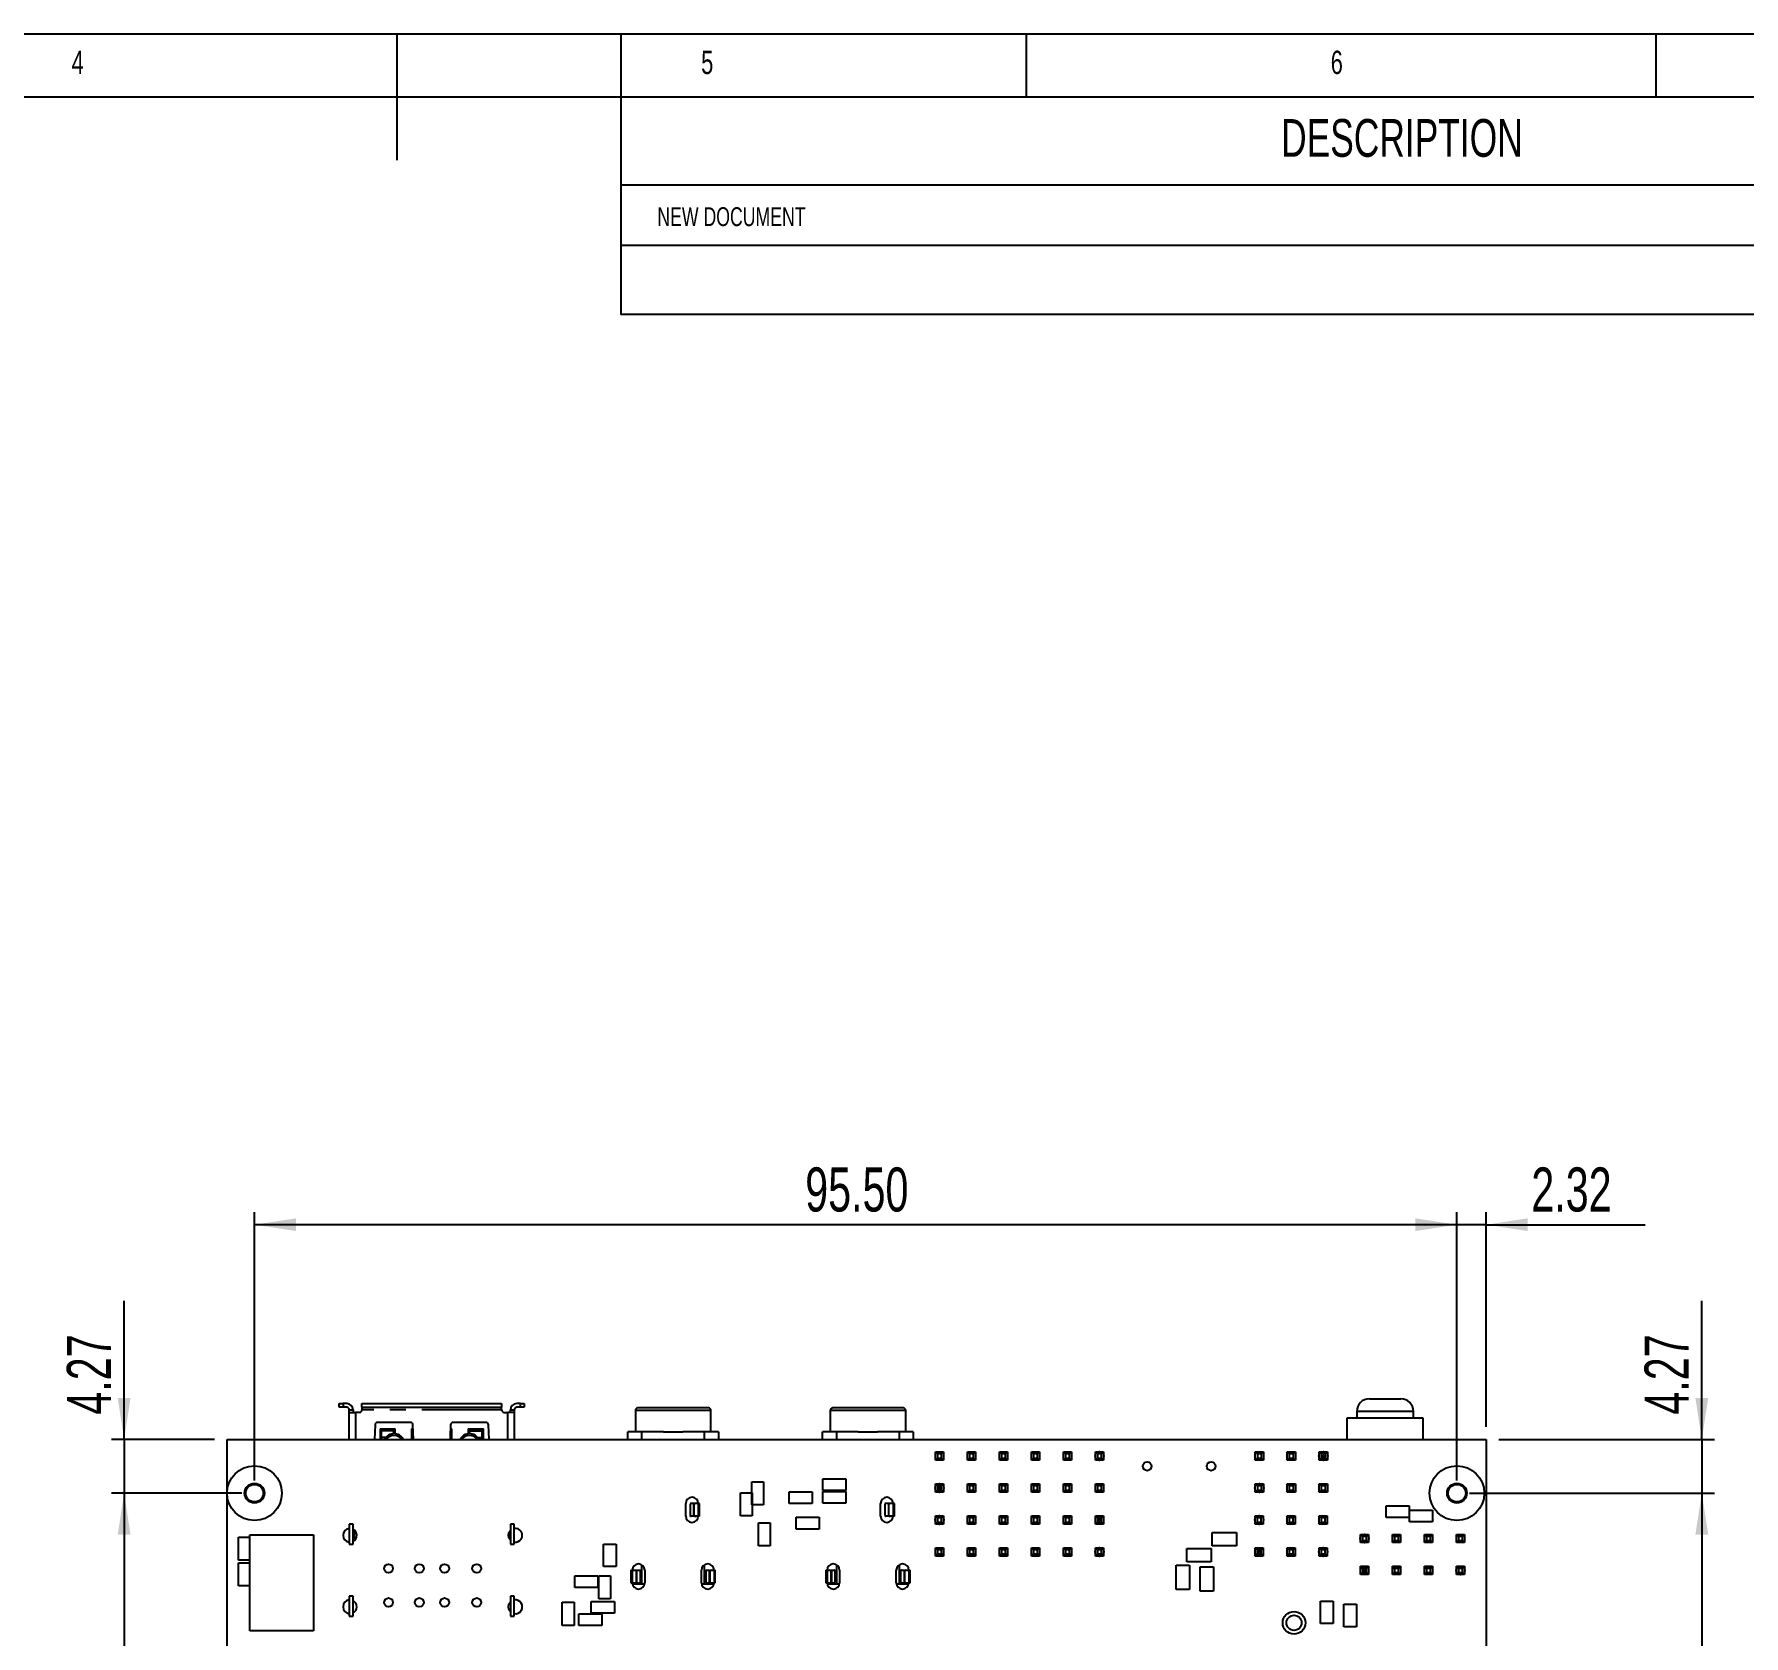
# Model space of a CAD drawing. Extents: x 5 to 415, y 3 to 292.
# Drawn here: x 181.2 to 317, y 164.7 to 292 of the extents above; entities that cross this region are included whole.
import ezdxf
from ezdxf.enums import TextEntityAlignment as Align

# ---------------------------------------------------------------- set-up
doc = ezdxf.new("R2010")
doc.units = 0
doc.linetypes.add('PHANTOM', pattern=[12.7, 6.35, -1.27, 1.27, -1.27, 1.27, -1.27])
doc.layers.get('0').update_dxf_attribs({"linetype": 'CONTINUOUS'})
doc.dimstyles.new('SLDDIMSTYLE0', dxfattribs={"dimtxt": 3.5, "dimasz": 3.302, "dimexe": 0, "dimexo": 0.0625, "dimgap": 0.875, "dimtad": 1, "dimrnd": 1e-09, "dimzin": 12, "dimsah": 1, "dimcen": 0.09, "dimazin": 3, "dimtfac": 1, "dimtmove": 0, "dimatfit": 3})
doc.dimstyles.new('SLDDIMSTYLE1', dxfattribs={"dimtxt": 3.5, "dimasz": 3.302, "dimexe": 0, "dimexo": 0.0625, "dimgap": 0.875, "dimtad": 1, "dimrnd": 1e-09, "dimzin": 12, "dimsah": 1, "dimcen": 0.09, "dimazin": 3, "dimtfac": 1, "dimtofl": 0, "dimtmove": 0, "dimatfit": 3})
doc.dimstyles.new('SLDDIMSTYLE2', dxfattribs={"dimtxt": 3.5, "dimasz": 3.302, "dimexe": 0, "dimexo": 0.0625, "dimgap": 0.875, "dimtad": 1, "dimrnd": 1e-09, "dimzin": 4, "dimsah": 1, "dimcen": 0.09, "dimazin": 3, "dimtfac": 1, "dimtofl": 0, "dimtmove": 0, "dimatfit": 3})

# ---------------------------------------------------------------- blocks, each defined once
blk = doc.blocks.new('_D_20')
at = {"color": 7, "linetype": 'CONTINUOUS'}
for p, q in [((294.19, 177.08), (294.19, 198.41)), ((296.51, 181.35), (296.51, 198.41)), ((294.19, 197.41), (287.84, 197.41)), ((296.51, 197.41), (294.19, 197.41)), ((296.51, 197.41), (309.15, 197.41))]:
    blk.add_line(p, q, dxfattribs=at)
for points in [[(294.19, 197.41), (290.89, 197.92), (290.89, 196.91)], [(296.51, 197.41), (299.81, 196.91), (299.81, 197.92)]]:
    blk.add_solid(points, dxfattribs=at)
at = {"color": 7, "linetype": 'CONTINUOUS', "width": 0.7}
blk.add_text('2.32', height=3.5, dxfattribs=at).set_placement((300.1, 197.41, 81.79), align=Align.BOTTOM_LEFT)
blk = doc.blocks.new('_D_21')
at = {"color": 7, "linetype": 'CONTINUOUS'}
for p, q in [((198.69, 177.08), (198.69, 198.41)), ((294.19, 177.08), (294.19, 198.41)), ((294.19, 197.41), (198.69, 197.41))]:
    blk.add_line(p, q, dxfattribs=at)
for points in [[(198.69, 197.41), (201.99, 196.91), (201.99, 197.92)], [(294.19, 197.41), (290.89, 197.92), (290.89, 196.91)]]:
    blk.add_solid(points, dxfattribs=at)
at = {"color": 7, "linetype": 'CONTINUOUS', "width": 0.7}
blk.add_text('95.50', height=3.5, dxfattribs=at).set_placement((242.43, 197.41, 81.79), align=Align.BOTTOM_LEFT)
blk = doc.blocks.new('_D_22')
at = {"color": 7, "linetype": 'CONTINUOUS'}
for p, q in [((313.64, 180.35), (313.64, 191.37)), ((297.51, 180.35), (314.64, 180.35)), ((313.64, 180.35), (313.64, 176.08)), ((295.19, 176.08), (314.64, 176.08)), ((313.64, 176.08), (313.64, 169.73))]:
    blk.add_line(p, q, dxfattribs=at)
for points in [[(313.64, 180.35), (314.15, 183.65), (313.13, 183.65)], [(313.64, 176.08), (313.13, 172.78), (314.15, 172.78)]]:
    blk.add_solid(points, dxfattribs=at)
at = {"color": 7, "linetype": 'CONTINUOUS', "width": 0.7}
blk.add_text('4.27', height=3.5, rotation=90, dxfattribs=at).set_placement((313.64, 182.32, 81.79), align=Align.BOTTOM_LEFT)
blk = doc.blocks.new('_D_23')
at = {"color": 7, "linetype": 'CONTINUOUS'}
for p, q in [((295.19, 176.08), (314.64, 176.08)), ((313.64, 176.08), (313.64, 110.19)), ((293.41, 110.19), (314.64, 110.19))]:
    blk.add_line(p, q, dxfattribs=at)
for points in [[(313.64, 176.08), (313.13, 172.78), (314.15, 172.78)], [(313.64, 110.19), (314.15, 113.49), (313.13, 113.49)]]:
    blk.add_solid(points, dxfattribs=at)
at = {"color": 7, "linetype": 'CONTINUOUS', "width": 0.7}
blk.add_text('65.89', height=3.5, rotation=90, dxfattribs=at).set_placement((313.64, 139.68, 81.79), align=Align.BOTTOM_LEFT)
blk = doc.blocks.new('_D_24')
at = {"color": 7, "linetype": 'CONTINUOUS'}
for p, q in [((188.34, 180.35), (188.34, 191.37)), ((195.51, 180.35), (187.34, 180.35)), ((188.34, 180.35), (188.34, 176.08)), ((197.69, 176.08), (187.34, 176.08)), ((188.34, 176.08), (188.34, 169.73))]:
    blk.add_line(p, q, dxfattribs=at)
for points in [[(188.34, 180.35), (188.85, 183.65), (187.83, 183.65)], [(188.34, 176.08), (187.83, 172.78), (188.85, 172.78)]]:
    blk.add_solid(points, dxfattribs=at)
at = {"color": 7, "linetype": 'CONTINUOUS', "width": 0.7}
blk.add_text('4.27', height=3.5, rotation=90, dxfattribs=at).set_placement((188.34, 182.32, 81.79), align=Align.BOTTOM_LEFT)
blk = doc.blocks.new('_D_25')
at = {"color": 7, "linetype": 'CONTINUOUS'}
for p, q in [((197.69, 176.08), (187.34, 176.08)), ((188.34, 176.08), (188.34, 111.68)), ((197.69, 111.68), (187.34, 111.68))]:
    blk.add_line(p, q, dxfattribs=at)
for points in [[(188.34, 176.08), (187.83, 172.78), (188.85, 172.78)], [(188.34, 111.68), (188.85, 114.98), (187.83, 114.98)]]:
    blk.add_solid(points, dxfattribs=at)
at = {"color": 7, "linetype": 'CONTINUOUS', "width": 0.7}
blk.add_text('64.40', height=3.5, rotation=90, dxfattribs=at).set_placement((188.34, 134.55, 81.79), align=Align.BOTTOM_LEFT)

msp = doc.modelspace()

# ---------------------------------------------------------------- linework, layer by layer
at = {"color": 7, "linetype": 'CONTINUOUS'}
for p, q in [((415, 292), (5, 292)), ((210, 292), (210, 282)), ((227.8, 292), (227.8, 269.72)), ((260, 287), (260, 292)), ((310, 292), (310, 287)), ((410, 287), (10, 287)), ((410, 287), (289.59, 287)), ((227.8, 280.03), (410, 280.03)), ((227.8, 275.235), (410, 275.235)), ((410, 269.72), (227.8, 269.72)), ((287.235, 183.575), (288.485, 183.575)), ((288.485, 183.575), (289.735, 183.575)), ((205.422, 182.902), (205.422, 183.202)), ((205.422, 183.202), (205.722, 183.202)), ((205.722, 182.902), (205.422, 182.902)), ((206.022, 183.202), (205.722, 183.202)), ((206.022, 182.902), (205.722, 182.902)), ((206.222, 182.502), (206.222, 182.702)), ((206.222, 182.502), (206.722, 182.502)), ((206.222, 180.352), (206.222, 182.502)), ((206.522, 182.702), (206.522, 182.502)), ((207.022, 182.502), (206.722, 182.502)), ((207.222, 182.902), (207.222, 183.202)), ((207.222, 183.202), (218.322, 183.202)), ((207.222, 182.902), (218.322, 182.902)), ((207.222, 182.902), (207.222, 182.702)), ((218.322, 183.202), (218.322, 182.902)), ((218.322, 182.702), (218.322, 182.902)), ((218.522, 182.502), (218.822, 182.502)), ((219.322, 182.502), (218.822, 182.502)), ((219.022, 182.502), (219.022, 182.702)), ((219.322, 182.702), (219.322, 182.502)), ((219.322, 182.502), (219.322, 180.352)), ((219.822, 183.202), (219.522, 183.202)), ((219.822, 182.902), (219.522, 182.902)), ((219.822, 183.202), (220.122, 183.202)), ((220.122, 182.902), (219.822, 182.902)), ((220.122, 183.202), (220.122, 182.902)), ((228.942, 182.652), (228.942, 180.952)), ((234.742, 182.852), (229.142, 182.852)), ((234.942, 180.952), (234.942, 182.652)), ((244.412, 182.652), (244.412, 180.952)), ((250.212, 182.852), (244.612, 182.852)), ((250.412, 180.952), (250.412, 182.652)), ((285.485, 180.352), (285.485, 182.075)), ((285.485, 182.075), (291.485, 182.075)), ((286.235, 182.575), (286.235, 182.075)), ((290.735, 182.075), (290.735, 182.575)), ((291.485, 182.075), (291.485, 180.352)), ((208.265, 181.509), (208.225, 180.352)), ((211.079, 181.702), (208.465, 181.702)), ((208.672, 181.202), (209.872, 181.202)), ((208.672, 181.202), (208.672, 180.352)), ((209.772, 181.022), (208.772, 181.022)), ((208.772, 180.515), (208.772, 181.022)), ((209.772, 180.809), (209.772, 181.022)), ((209.872, 180.803), (209.872, 181.202)), ((211.172, 181.202), (211.29, 181.202)), ((211.172, 181.202), (211.172, 180.352)), ((211.296, 181.022), (211.272, 181.022)), ((211.272, 180.515), (211.272, 181.022)), ((211.319, 180.352), (211.279, 181.509)), ((214.265, 181.509), (214.225, 180.352)), ((214.248, 181.022), (214.272, 181.022)), ((214.255, 181.202), (214.372, 181.202)), ((214.272, 180.515), (214.272, 181.022)), ((214.372, 180.352), (214.372, 181.202)), ((217.079, 181.702), (214.465, 181.702)), ((215.672, 181.202), (216.872, 181.202)), ((215.672, 181.202), (215.672, 180.803)), ((215.772, 181.022), (216.772, 181.022)), ((215.772, 180.809), (215.772, 181.022)), ((216.772, 180.515), (216.772, 181.022)), ((216.872, 180.352), (216.872, 181.202)), ((217.319, 180.352), (217.279, 181.509)), ((228.342, 180.352), (228.342, 180.952)), ((229.442, 180.952), (228.342, 180.952)), ((229.442, 180.952), (229.442, 180.352)), ((231.174, 180.952), (229.442, 180.952)), ((231.174, 180.952), (232.71, 180.952)), ((234.442, 180.952), (232.71, 180.952)), ((234.442, 180.352), (234.442, 180.952)), ((235.542, 180.952), (234.442, 180.952)), ((235.542, 180.952), (235.542, 180.352)), ((243.812, 180.352), (243.812, 180.952)), ((244.912, 180.952), (243.812, 180.952)), ((244.912, 180.952), (244.912, 180.352)), ((246.644, 180.952), (244.912, 180.952)), ((246.644, 180.952), (248.18, 180.952)), ((249.912, 180.952), (248.18, 180.952)), ((249.912, 180.352), (249.912, 180.952)), ((251.012, 180.952), (249.912, 180.952)), ((251.012, 180.952), (251.012, 180.352)), ((196.512, 107.352), (196.512, 180.352)), ((196.512, 180.352), (296.512, 180.352)), ((208.772, 180.352), (208.772, 180.515)), ((211.272, 180.352), (211.272, 180.515)), ((214.272, 180.352), (214.272, 180.515)), ((216.772, 180.352), (216.772, 180.515)), ((252.777, 179.357), (253.427, 179.357)), ((252.777, 179.357), (252.94, 179.194)), ((252.777, 178.707), (252.777, 179.357)), ((253.427, 179.357), (253.264, 179.194)), ((253.427, 179.357), (253.427, 178.707)), ((255.317, 179.357), (255.967, 179.357)), ((255.317, 179.357), (255.48, 179.194)), ((255.317, 178.707), (255.317, 179.357)), ((255.967, 179.357), (255.804, 179.194)), ((255.967, 179.357), (255.967, 178.707)), ((257.857, 179.357), (258.507, 179.357)), ((257.857, 179.357), (258.02, 179.194)), ((257.857, 178.707), (257.857, 179.357)), ((258.507, 179.357), (258.344, 179.194)), ((258.507, 179.357), (258.507, 178.707)), ((260.397, 179.357), (261.047, 179.357)), ((260.397, 179.357), (260.56, 179.194)), ((260.397, 178.707), (260.397, 179.357)), ((261.047, 179.357), (260.884, 179.194)), ((261.047, 179.357), (261.047, 178.707)), ((262.937, 178.707), (262.937, 179.357)), ((262.937, 179.357), (263.1, 179.194)), ((262.937, 179.357), (263.587, 179.357)), ((263.587, 179.357), (263.424, 179.194)), ((263.587, 179.357), (263.587, 178.707)), ((265.477, 178.707), (265.477, 179.357)), ((265.477, 179.357), (265.64, 179.194)), ((265.477, 179.357), (266.127, 179.357)), ((266.127, 179.357), (265.964, 179.194)), ((266.127, 179.357), (266.127, 178.707)), ((278.34, 179.194), (278.177, 179.357)), ((278.177, 179.357), (278.827, 179.357)), ((278.177, 178.707), (278.177, 179.357)), ((278.664, 179.194), (278.827, 179.357)), ((278.827, 179.357), (278.827, 178.707)), ((280.717, 178.707), (280.717, 179.357)), ((280.88, 179.194), (280.717, 179.357)), ((280.717, 179.357), (281.367, 179.357)), ((281.204, 179.194), (281.367, 179.357)), ((281.367, 179.357), (281.367, 178.707)), ((283.42, 179.194), (283.257, 179.357)), ((283.257, 179.357), (283.907, 179.357)), ((283.257, 178.707), (283.257, 179.357)), ((283.744, 179.194), (283.907, 179.357)), ((283.907, 179.357), (283.907, 178.707)), ((296.512, 180.352), (296.512, 107.352)), ((252.94, 178.87), (252.777, 178.707)), ((253.427, 178.707), (252.777, 178.707)), ((253.264, 179.194), (252.94, 179.194)), ((252.94, 179.194), (252.94, 178.87)), ((252.94, 178.87), (253.264, 178.87)), ((253.264, 178.87), (253.264, 179.194)), ((253.264, 178.87), (253.427, 178.707)), ((255.48, 178.87), (255.317, 178.707)), ((255.967, 178.707), (255.317, 178.707)), ((255.48, 179.194), (255.48, 178.87)), ((255.804, 179.194), (255.48, 179.194)), ((255.48, 178.87), (255.804, 178.87)), ((255.804, 178.87), (255.804, 179.194)), ((255.804, 178.87), (255.967, 178.707)), ((258.02, 178.87), (257.857, 178.707)), ((258.507, 178.707), (257.857, 178.707)), ((258.344, 179.194), (258.02, 179.194)), ((258.02, 179.194), (258.02, 178.87)), ((258.02, 178.87), (258.344, 178.87)), ((258.344, 178.87), (258.344, 179.194)), ((258.344, 178.87), (258.507, 178.707)), ((260.56, 178.87), (260.397, 178.707)), ((261.047, 178.707), (260.397, 178.707)), ((260.884, 179.194), (260.56, 179.194)), ((260.56, 179.194), (260.56, 178.87)), ((260.56, 178.87), (260.884, 178.87)), ((260.884, 178.87), (260.884, 179.194)), ((260.884, 178.87), (261.047, 178.707)), ((263.1, 178.87), (262.937, 178.707)), ((263.587, 178.707), (262.937, 178.707)), ((263.1, 179.194), (263.1, 178.87)), ((263.424, 179.194), (263.1, 179.194)), ((263.1, 178.87), (263.424, 178.87)), ((263.424, 178.87), (263.424, 179.194)), ((263.424, 178.87), (263.587, 178.707)), ((265.452, 179.032), (265.477, 179.162)), ((265.477, 178.902), (265.452, 179.032)), ((265.64, 178.87), (265.477, 178.707)), ((266.127, 178.707), (265.477, 178.707)), ((265.64, 179.194), (265.64, 178.87)), ((265.964, 179.194), (265.64, 179.194)), ((265.64, 178.87), (265.964, 178.87)), ((265.964, 178.87), (265.964, 179.194)), ((265.964, 178.87), (266.127, 178.707)), ((278.177, 178.707), (278.34, 178.87)), ((278.827, 178.707), (278.177, 178.707)), ((278.664, 179.194), (278.34, 179.194)), ((278.34, 179.194), (278.34, 178.87)), ((278.34, 178.87), (278.664, 178.87)), ((278.664, 178.87), (278.664, 179.194)), ((278.827, 178.707), (278.664, 178.87)), ((280.717, 178.707), (280.88, 178.87)), ((281.367, 178.707), (280.717, 178.707)), ((280.88, 179.194), (280.88, 178.87)), ((281.204, 179.194), (280.88, 179.194)), ((280.88, 178.87), (281.204, 178.87)), ((281.204, 178.87), (281.204, 179.194)), ((281.367, 178.707), (281.204, 178.87)), ((283.232, 179.032), (283.257, 179.162)), ((283.257, 178.902), (283.232, 179.032)), ((283.257, 178.707), (283.42, 178.87)), ((283.907, 178.707), (283.257, 178.707)), ((283.744, 179.194), (283.42, 179.194)), ((283.42, 179.194), (283.42, 178.87)), ((283.42, 178.87), (283.744, 178.87)), ((283.744, 178.87), (283.744, 179.194)), ((283.907, 178.707), (283.744, 178.87)), ((238.198, 175.149), (238.198, 176.979)), ((238.198, 176.979), (239.128, 176.979)), ((239.128, 176.979), (239.128, 175.149)), ((243.822, 177.211), (245.652, 177.211)), ((243.822, 176.281), (243.822, 177.211)), ((245.652, 177.211), (245.652, 176.281)), ((252.752, 176.492), (252.777, 176.622)), ((252.777, 176.817), (253.427, 176.817)), ((252.777, 176.817), (252.94, 176.654)), ((252.777, 176.167), (252.777, 176.817)), ((253.264, 176.654), (252.94, 176.654)), ((252.94, 176.654), (252.94, 176.33)), ((253.427, 176.817), (253.264, 176.654)), ((253.264, 176.33), (253.264, 176.654)), ((253.427, 176.817), (253.427, 176.167)), ((255.317, 176.167), (255.317, 176.817)), ((255.317, 176.817), (255.48, 176.654)), ((255.317, 176.817), (255.967, 176.817)), ((255.48, 176.654), (255.48, 176.33)), ((255.804, 176.654), (255.48, 176.654)), ((255.967, 176.817), (255.804, 176.654)), ((255.804, 176.33), (255.804, 176.654)), ((255.967, 176.817), (255.967, 176.167)), ((257.857, 176.167), (257.857, 176.817)), ((257.857, 176.817), (258.02, 176.654)), ((257.857, 176.817), (258.507, 176.817)), ((258.02, 176.654), (258.02, 176.33)), ((258.344, 176.654), (258.02, 176.654)), ((258.507, 176.817), (258.344, 176.654)), ((258.344, 176.33), (258.344, 176.654)), ((258.507, 176.817), (258.507, 176.167)), ((260.397, 176.167), (260.397, 176.817)), ((260.397, 176.817), (260.56, 176.654)), ((260.397, 176.817), (261.047, 176.817)), ((260.56, 176.654), (260.56, 176.33)), ((260.884, 176.654), (260.56, 176.654)), ((261.047, 176.817), (260.884, 176.654)), ((260.884, 176.33), (260.884, 176.654)), ((261.047, 176.817), (261.047, 176.167)), ((262.937, 176.167), (262.937, 176.817)), ((262.937, 176.817), (263.1, 176.654)), ((262.937, 176.817), (263.587, 176.817)), ((263.1, 176.654), (263.1, 176.33)), ((263.424, 176.654), (263.1, 176.654)), ((263.587, 176.817), (263.424, 176.654)), ((263.424, 176.33), (263.424, 176.654)), ((263.587, 176.817), (263.587, 176.167)), ((265.477, 176.817), (266.127, 176.817)), ((265.477, 176.817), (265.64, 176.654)), ((265.477, 176.167), (265.477, 176.817)), ((265.64, 176.654), (265.64, 176.33)), ((265.964, 176.654), (265.64, 176.654)), ((266.127, 176.817), (265.964, 176.654)), ((265.964, 176.33), (265.964, 176.654)), ((266.127, 176.817), (266.127, 176.167)), ((278.152, 176.492), (278.177, 176.622)), ((278.34, 176.654), (278.177, 176.817)), ((278.177, 176.817), (278.827, 176.817)), ((278.177, 176.167), (278.177, 176.817)), ((278.664, 176.654), (278.34, 176.654)), ((278.34, 176.654), (278.34, 176.33)), ((278.664, 176.654), (278.827, 176.817)), ((278.664, 176.33), (278.664, 176.654)), ((278.827, 176.817), (278.827, 176.167)), ((280.88, 176.654), (280.717, 176.817)), ((280.717, 176.817), (281.367, 176.817)), ((280.717, 176.167), (280.717, 176.817)), ((281.204, 176.654), (280.88, 176.654)), ((280.88, 176.654), (280.88, 176.33)), ((281.204, 176.654), (281.367, 176.817)), ((281.204, 176.33), (281.204, 176.654)), ((281.367, 176.817), (281.367, 176.167)), ((283.257, 176.167), (283.257, 176.817)), ((283.42, 176.654), (283.257, 176.817)), ((283.257, 176.817), (283.907, 176.817)), ((283.42, 176.654), (283.42, 176.33)), ((283.744, 176.654), (283.42, 176.654)), ((283.744, 176.654), (283.907, 176.817)), ((283.744, 176.33), (283.744, 176.654)), ((283.907, 176.817), (283.907, 176.167)), ((232.942, 174.262), (232.942, 175.262)), ((233.378, 175.252), (233.292, 175.252)), ((233.292, 175.185), (233.292, 174.319)), ((233.734, 175.252), (233.377, 175.252)), ((233.592, 174.319), (233.592, 175.185)), ((233.939, 175.252), (233.734, 175.252)), ((234.042, 175.252), (233.939, 175.252)), ((233.942, 175.262), (233.942, 175.252)), ((234.042, 174.252), (234.042, 175.252)), ((237.296, 174.271), (237.296, 176.101)), ((237.296, 176.101), (238.226, 176.101)), ((238.226, 176.101), (238.226, 174.271)), ((241.155, 176.195), (242.985, 176.195)), ((241.155, 175.265), (241.155, 176.195)), ((242.985, 175.265), (241.155, 175.265)), ((242.985, 176.195), (242.985, 175.265)), ((245.652, 176.281), (243.822, 176.281)), ((243.832, 175.275), (243.832, 176.205)), ((243.832, 176.205), (245.662, 176.205)), ((245.662, 175.275), (243.832, 175.275)), ((245.662, 176.205), (245.662, 175.275)), ((248.412, 174.262), (248.412, 175.262)), ((248.848, 175.252), (248.762, 175.252)), ((248.762, 175.185), (248.762, 174.319)), ((249.204, 175.252), (248.847, 175.252)), ((249.062, 174.319), (249.062, 175.185)), ((249.409, 175.252), (249.204, 175.252)), ((249.512, 175.252), (249.409, 175.252)), ((249.412, 175.262), (249.412, 175.252)), ((249.512, 174.252), (249.512, 175.252)), ((252.777, 176.362), (252.752, 176.492)), ((252.94, 176.33), (252.777, 176.167)), ((253.427, 176.167), (252.777, 176.167)), ((252.94, 176.33), (253.264, 176.33)), ((253.264, 176.33), (253.427, 176.167)), ((255.48, 176.33), (255.317, 176.167)), ((255.967, 176.167), (255.317, 176.167)), ((255.48, 176.33), (255.804, 176.33)), ((255.804, 176.33), (255.967, 176.167)), ((258.02, 176.33), (257.857, 176.167)), ((258.507, 176.167), (257.857, 176.167)), ((258.02, 176.33), (258.344, 176.33)), ((258.344, 176.33), (258.507, 176.167)), ((260.56, 176.33), (260.397, 176.167)), ((261.047, 176.167), (260.397, 176.167)), ((260.56, 176.33), (260.884, 176.33)), ((260.884, 176.33), (261.047, 176.167)), ((263.1, 176.33), (262.937, 176.167)), ((263.587, 176.167), (262.937, 176.167)), ((263.1, 176.33), (263.424, 176.33)), ((263.424, 176.33), (263.587, 176.167)), ((265.64, 176.33), (265.477, 176.167)), ((266.127, 176.167), (265.477, 176.167)), ((265.64, 176.33), (265.964, 176.33)), ((265.964, 176.33), (266.127, 176.167)), ((278.177, 176.362), (278.152, 176.492)), ((278.177, 176.167), (278.34, 176.33)), ((278.827, 176.167), (278.177, 176.167)), ((278.34, 176.33), (278.664, 176.33)), ((278.827, 176.167), (278.664, 176.33)), ((280.717, 176.167), (280.88, 176.33)), ((281.367, 176.167), (280.717, 176.167)), ((280.88, 176.33), (281.204, 176.33)), ((281.367, 176.167), (281.204, 176.33)), ((283.257, 176.167), (283.42, 176.33)), ((283.907, 176.167), (283.257, 176.167)), ((283.42, 176.33), (283.744, 176.33)), ((283.907, 176.167), (283.744, 176.33)), ((233.378, 174.252), (233.292, 174.252)), ((233.734, 174.252), (233.377, 174.252)), ((233.939, 174.252), (233.734, 174.252)), ((234.042, 174.252), (233.939, 174.252)), ((238.226, 174.271), (237.296, 174.271)), ((239.128, 175.149), (238.198, 175.149)), ((241.703, 174.164), (243.533, 174.164)), ((241.703, 173.234), (241.703, 174.164)), ((243.533, 174.164), (243.533, 173.234)), ((248.848, 174.252), (248.762, 174.252)), ((249.204, 174.252), (248.847, 174.252)), ((249.409, 174.252), (249.204, 174.252)), ((249.512, 174.252), (249.409, 174.252)), ((252.752, 173.952), (252.777, 174.082)), ((252.777, 173.822), (252.752, 173.952)), ((252.777, 173.627), (252.777, 174.277)), ((252.94, 174.114), (252.777, 174.277)), ((252.777, 174.277), (253.427, 174.277)), ((252.94, 174.114), (252.94, 173.79)), ((253.264, 174.114), (252.94, 174.114)), ((253.264, 174.114), (253.427, 174.277)), ((253.264, 173.79), (253.264, 174.114)), ((253.427, 174.277), (253.427, 173.627)), ((255.317, 173.627), (255.317, 174.277)), ((255.48, 174.114), (255.317, 174.277)), ((255.317, 174.277), (255.967, 174.277)), ((255.48, 174.114), (255.48, 173.79)), ((255.804, 174.114), (255.48, 174.114)), ((255.804, 174.114), (255.967, 174.277)), ((255.804, 173.79), (255.804, 174.114)), ((255.967, 174.277), (255.967, 173.627)), ((257.857, 173.627), (257.857, 174.277)), ((258.02, 174.114), (257.857, 174.277)), ((257.857, 174.277), (258.507, 174.277)), ((258.02, 174.114), (258.02, 173.79)), ((258.344, 174.114), (258.02, 174.114)), ((258.344, 174.114), (258.507, 174.277)), ((258.344, 173.79), (258.344, 174.114)), ((258.507, 174.277), (258.507, 173.627)), ((260.397, 173.627), (260.397, 174.277)), ((260.56, 174.114), (260.397, 174.277)), ((260.397, 174.277), (261.047, 174.277)), ((260.56, 174.114), (260.56, 173.79)), ((260.884, 174.114), (260.56, 174.114)), ((260.884, 174.114), (261.047, 174.277)), ((260.884, 173.79), (260.884, 174.114)), ((261.047, 174.277), (261.047, 173.627)), ((262.937, 173.627), (262.937, 174.277)), ((263.1, 174.114), (262.937, 174.277)), ((262.937, 174.277), (263.587, 174.277)), ((263.1, 174.114), (263.1, 173.79)), ((263.424, 174.114), (263.1, 174.114)), ((263.424, 174.114), (263.587, 174.277)), ((263.424, 173.79), (263.424, 174.114)), ((263.587, 174.277), (263.587, 173.627)), ((265.477, 173.627), (265.477, 174.277)), ((265.64, 174.114), (265.477, 174.277)), ((265.477, 174.277), (266.127, 174.277)), ((265.64, 174.114), (265.64, 173.79)), ((265.964, 174.114), (265.64, 174.114)), ((265.964, 174.114), (266.127, 174.277)), ((265.964, 173.79), (265.964, 174.114)), ((266.127, 174.277), (266.127, 173.627)), ((278.132, 173.952), (278.157, 174.082)), ((278.157, 173.822), (278.132, 173.952)), ((278.157, 173.627), (278.157, 174.277)), ((278.157, 174.277), (278.32, 174.114)), ((278.157, 174.277), (278.807, 174.277)), ((278.32, 174.114), (278.32, 173.79)), ((278.644, 174.114), (278.32, 174.114)), ((278.807, 174.277), (278.644, 174.114)), ((278.644, 173.79), (278.644, 174.114)), ((278.807, 174.277), (278.807, 173.627)), ((280.697, 173.627), (280.697, 174.277)), ((280.697, 174.277), (280.86, 174.114)), ((280.697, 174.277), (281.347, 174.277)), ((280.86, 174.114), (280.86, 173.79)), ((281.184, 174.114), (280.86, 174.114)), ((281.347, 174.277), (281.184, 174.114)), ((281.184, 173.79), (281.184, 174.114)), ((281.347, 174.277), (281.347, 173.627)), ((283.237, 174.277), (283.887, 174.277)), ((283.237, 174.277), (283.4, 174.114)), ((283.237, 173.627), (283.237, 174.277)), ((283.724, 174.114), (283.4, 174.114)), ((283.4, 174.114), (283.4, 173.79)), ((283.887, 174.277), (283.724, 174.114)), ((283.724, 173.79), (283.724, 174.114)), ((283.887, 174.277), (283.887, 173.627)), ((288.561, 175.087), (290.391, 175.087)), ((288.561, 174.157), (288.561, 175.087)), ((290.391, 174.157), (288.561, 174.157)), ((290.391, 175.087), (290.391, 174.157)), ((290.416, 173.802), (290.416, 174.732)), ((290.416, 174.732), (292.246, 174.732)), ((292.246, 173.802), (290.416, 173.802)), ((292.246, 174.732), (292.246, 173.802)), ((197.419, 170.751), (197.419, 172.581)), ((197.419, 172.581), (198.311, 172.581)), ((198.311, 165.143), (198.311, 172.763)), ((198.311, 172.763), (203.391, 172.763)), ((203.391, 172.763), (203.391, 165.143)), ((206.222, 173.622), (206.222, 172.022)), ((206.522, 173.622), (206.222, 173.622)), ((206.522, 172.022), (206.522, 173.622)), ((206.622, 172.308), (206.622, 173.156)), ((218.922, 172.982), (218.922, 172.482)), ((219.322, 173.622), (219.022, 173.622)), ((219.022, 173.622), (219.022, 172.022)), ((219.322, 172.022), (219.322, 173.622)), ((238.726, 171.894), (238.726, 173.724)), ((238.726, 173.724), (239.656, 173.724)), ((239.656, 173.724), (239.656, 171.894)), ((243.533, 173.234), (241.703, 173.234)), ((252.777, 173.627), (252.94, 173.79)), ((253.427, 173.627), (252.777, 173.627)), ((252.94, 173.79), (253.264, 173.79)), ((253.427, 173.627), (253.264, 173.79)), ((255.317, 173.627), (255.48, 173.79)), ((255.967, 173.627), (255.317, 173.627)), ((255.48, 173.79), (255.804, 173.79)), ((255.967, 173.627), (255.804, 173.79)), ((257.857, 173.627), (258.02, 173.79)), ((258.507, 173.627), (257.857, 173.627)), ((258.02, 173.79), (258.344, 173.79)), ((258.507, 173.627), (258.344, 173.79)), ((260.397, 173.627), (260.56, 173.79)), ((261.047, 173.627), (260.397, 173.627)), ((260.56, 173.79), (260.884, 173.79)), ((261.047, 173.627), (260.884, 173.79)), ((262.937, 173.627), (263.1, 173.79)), ((263.587, 173.627), (262.937, 173.627)), ((263.1, 173.79), (263.424, 173.79)), ((263.587, 173.627), (263.424, 173.79)), ((265.477, 173.627), (265.64, 173.79)), ((266.127, 173.627), (265.477, 173.627)), ((265.64, 173.79), (265.964, 173.79)), ((266.127, 173.627), (265.964, 173.79)), ((274.765, 171.9), (274.765, 172.966)), ((274.765, 172.966), (276.695, 172.966)), ((276.695, 172.966), (276.695, 171.9)), ((278.32, 173.79), (278.157, 173.627)), ((278.807, 173.627), (278.157, 173.627)), ((278.32, 173.79), (278.644, 173.79)), ((278.644, 173.79), (278.807, 173.627)), ((280.86, 173.79), (280.697, 173.627)), ((281.347, 173.627), (280.697, 173.627)), ((280.86, 173.79), (281.184, 173.79)), ((281.184, 173.79), (281.347, 173.627)), ((283.4, 173.79), (283.237, 173.627)), ((283.887, 173.627), (283.237, 173.627)), ((283.4, 173.79), (283.724, 173.79)), ((283.724, 173.79), (283.887, 173.627)), ((286.505, 172.484), (286.53, 172.614)), ((286.53, 172.354), (286.505, 172.484)), ((286.53, 172.809), (287.18, 172.809)), ((286.53, 172.809), (286.694, 172.646)), ((286.53, 172.159), (286.53, 172.809)), ((287.017, 172.646), (286.694, 172.646)), ((286.694, 172.646), (286.694, 172.322)), ((287.18, 172.809), (287.017, 172.646)), ((287.017, 172.322), (287.017, 172.646)), ((287.18, 172.809), (287.18, 172.159)), ((289.07, 172.159), (289.07, 172.809)), ((289.07, 172.809), (289.234, 172.646)), ((289.07, 172.809), (289.72, 172.809)), ((289.234, 172.646), (289.234, 172.322)), ((289.557, 172.646), (289.234, 172.646)), ((289.72, 172.809), (289.557, 172.646)), ((289.557, 172.322), (289.557, 172.646)), ((289.72, 172.809), (289.72, 172.159)), ((291.61, 172.159), (291.61, 172.809)), ((291.61, 172.809), (291.774, 172.646)), ((291.61, 172.809), (292.26, 172.809)), ((291.774, 172.646), (291.774, 172.322)), ((292.097, 172.646), (291.774, 172.646)), ((292.26, 172.809), (292.097, 172.646)), ((292.097, 172.322), (292.097, 172.646)), ((292.26, 172.809), (292.26, 172.159)), ((294.15, 172.159), (294.15, 172.809)), ((294.15, 172.809), (294.314, 172.646)), ((294.15, 172.809), (294.8, 172.809)), ((294.314, 172.646), (294.314, 172.322)), ((294.637, 172.646), (294.314, 172.646)), ((294.8, 172.809), (294.637, 172.646)), ((294.637, 172.322), (294.637, 172.646)), ((294.8, 172.809), (294.8, 172.159)), ((206.222, 172.022), (206.522, 172.022)), ((219.022, 172.022), (219.322, 172.022)), ((226.403, 170.249), (226.403, 172.027)), ((226.403, 172.027), (227.419, 172.027)), ((227.419, 172.027), (227.419, 170.249)), ((239.656, 171.894), (238.726, 171.894)), ((252.94, 171.574), (252.777, 171.737)), ((252.777, 171.737), (253.427, 171.737)), ((252.777, 171.087), (252.777, 171.737)), ((252.777, 171.087), (252.94, 171.25)), ((253.427, 171.087), (252.777, 171.087)), ((252.94, 171.574), (252.94, 171.25)), ((253.264, 171.574), (252.94, 171.574)), ((252.94, 171.25), (253.264, 171.25)), ((253.264, 171.574), (253.427, 171.737)), ((253.264, 171.25), (253.264, 171.574)), ((253.427, 171.087), (253.264, 171.25)), ((253.427, 171.737), (253.427, 171.087)), ((255.48, 171.574), (255.317, 171.737)), ((255.317, 171.737), (255.967, 171.737)), ((255.317, 171.087), (255.317, 171.737)), ((255.317, 171.087), (255.48, 171.25)), ((255.967, 171.087), (255.317, 171.087)), ((255.48, 171.574), (255.48, 171.25)), ((255.804, 171.574), (255.48, 171.574)), ((255.48, 171.25), (255.804, 171.25)), ((255.804, 171.574), (255.967, 171.737)), ((255.804, 171.25), (255.804, 171.574)), ((255.967, 171.087), (255.804, 171.25)), ((255.967, 171.737), (255.967, 171.087)), ((257.857, 171.087), (257.857, 171.737)), ((258.02, 171.574), (257.857, 171.737)), ((257.857, 171.737), (258.507, 171.737)), ((257.857, 171.087), (258.02, 171.25)), ((258.507, 171.087), (257.857, 171.087)), ((258.02, 171.574), (258.02, 171.25)), ((258.344, 171.574), (258.02, 171.574)), ((258.02, 171.25), (258.344, 171.25)), ((258.344, 171.574), (258.507, 171.737)), ((258.344, 171.25), (258.344, 171.574)), ((258.507, 171.087), (258.344, 171.25)), ((258.507, 171.737), (258.507, 171.087)), ((260.56, 171.574), (260.397, 171.737)), ((260.397, 171.737), (261.047, 171.737)), ((260.397, 171.087), (260.397, 171.737)), ((260.397, 171.087), (260.56, 171.25)), ((261.047, 171.087), (260.397, 171.087)), ((260.884, 171.574), (260.56, 171.574)), ((260.56, 171.574), (260.56, 171.25)), ((260.56, 171.25), (260.884, 171.25)), ((260.884, 171.574), (261.047, 171.737)), ((260.884, 171.25), (260.884, 171.574)), ((261.047, 171.087), (260.884, 171.25)), ((261.047, 171.737), (261.047, 171.087)), ((263.1, 171.574), (262.937, 171.737)), ((262.937, 171.737), (263.587, 171.737)), ((262.937, 171.087), (262.937, 171.737)), ((262.937, 171.087), (263.1, 171.25)), ((263.587, 171.087), (262.937, 171.087)), ((263.1, 171.574), (263.1, 171.25)), ((263.424, 171.574), (263.1, 171.574)), ((263.1, 171.25), (263.424, 171.25)), ((263.424, 171.574), (263.587, 171.737)), ((263.424, 171.25), (263.424, 171.574)), ((263.587, 171.087), (263.424, 171.25)), ((263.587, 171.737), (263.587, 171.087)), ((265.452, 171.412), (265.477, 171.542)), ((265.477, 171.282), (265.452, 171.412)), ((265.477, 171.087), (265.477, 171.737)), ((265.64, 171.574), (265.477, 171.737)), ((265.477, 171.737), (266.127, 171.737)), ((265.477, 171.087), (265.64, 171.25)), ((266.127, 171.087), (265.477, 171.087)), ((265.64, 171.574), (265.64, 171.25)), ((265.964, 171.574), (265.64, 171.574)), ((265.64, 171.25), (265.964, 171.25)), ((265.964, 171.574), (266.127, 171.737)), ((265.964, 171.25), (265.964, 171.574)), ((266.127, 171.087), (265.964, 171.25)), ((266.127, 171.737), (266.127, 171.087)), ((272.733, 170.63), (272.733, 171.696)), ((272.733, 171.696), (274.663, 171.696)), ((274.663, 171.696), (274.663, 170.63)), ((276.695, 171.9), (274.765, 171.9)), ((278.157, 171.737), (278.807, 171.737)), ((278.157, 171.737), (278.32, 171.574)), ((278.157, 171.087), (278.157, 171.737)), ((278.32, 171.25), (278.157, 171.087)), ((278.807, 171.087), (278.157, 171.087)), ((278.644, 171.574), (278.32, 171.574)), ((278.32, 171.574), (278.32, 171.25)), ((278.32, 171.25), (278.644, 171.25)), ((278.807, 171.737), (278.644, 171.574)), ((278.644, 171.25), (278.644, 171.574)), ((278.644, 171.25), (278.807, 171.087)), ((278.807, 171.737), (278.807, 171.087)), ((280.697, 171.087), (280.697, 171.737)), ((280.697, 171.737), (280.86, 171.574)), ((280.697, 171.737), (281.347, 171.737)), ((280.86, 171.25), (280.697, 171.087)), ((281.347, 171.087), (280.697, 171.087)), ((280.86, 171.574), (280.86, 171.25)), ((281.184, 171.574), (280.86, 171.574)), ((280.86, 171.25), (281.184, 171.25)), ((281.347, 171.737), (281.184, 171.574)), ((281.184, 171.25), (281.184, 171.574)), ((281.184, 171.25), (281.347, 171.087)), ((281.347, 171.737), (281.347, 171.087)), ((283.212, 171.412), (283.237, 171.542)), ((283.237, 171.282), (283.212, 171.412)), ((283.237, 171.087), (283.237, 171.737)), ((283.237, 171.737), (283.4, 171.574)), ((283.237, 171.737), (283.887, 171.737)), ((283.4, 171.25), (283.237, 171.087)), ((283.887, 171.087), (283.237, 171.087)), ((283.4, 171.574), (283.4, 171.25)), ((283.724, 171.574), (283.4, 171.574)), ((283.4, 171.25), (283.724, 171.25)), ((283.887, 171.737), (283.724, 171.574)), ((283.724, 171.25), (283.724, 171.574)), ((283.724, 171.25), (283.887, 171.087)), ((283.887, 171.737), (283.887, 171.087)), ((286.694, 172.322), (286.53, 172.159)), ((287.18, 172.159), (286.53, 172.159)), ((286.694, 172.322), (287.017, 172.322)), ((287.017, 172.322), (287.18, 172.159)), ((289.234, 172.322), (289.07, 172.159)), ((289.72, 172.159), (289.07, 172.159)), ((289.234, 172.322), (289.557, 172.322)), ((289.557, 172.322), (289.72, 172.159)), ((291.774, 172.322), (291.61, 172.159)), ((292.26, 172.159), (291.61, 172.159)), ((291.774, 172.322), (292.097, 172.322)), ((292.097, 172.322), (292.26, 172.159)), ((294.314, 172.322), (294.15, 172.159)), ((294.8, 172.159), (294.15, 172.159)), ((294.314, 172.322), (294.637, 172.322)), ((294.637, 172.322), (294.8, 172.159)), ((198.311, 170.751), (197.419, 170.751)), ((197.419, 170.549), (198.311, 170.549)), ((197.419, 168.719), (197.419, 170.549)), ((227.419, 170.249), (226.403, 170.249)), ((228.592, 169.952), (228.592, 168.952)), ((228.592, 169.952), (228.695, 169.952)), ((228.692, 169.952), (228.692, 169.962)), ((228.695, 169.952), (228.9, 169.952)), ((228.9, 169.952), (229.257, 169.952)), ((229.042, 169.885), (229.042, 169.019)), ((229.256, 169.952), (229.342, 169.952)), ((229.342, 169.019), (229.342, 169.885)), ((229.442, 170.395), (229.442, 168.852)), ((229.692, 169.962), (229.692, 168.962)), ((234.192, 168.962), (234.192, 169.962)), ((234.442, 168.852), (234.442, 170.395)), ((234.542, 169.952), (234.628, 169.952)), ((234.542, 169.885), (234.542, 169.019)), ((234.627, 169.952), (234.984, 169.952)), ((234.842, 169.019), (234.842, 169.885)), ((234.984, 169.952), (235.189, 169.952)), ((235.189, 169.952), (235.292, 169.952)), ((235.192, 169.962), (235.192, 169.952)), ((235.292, 168.952), (235.292, 169.952)), ((244.062, 169.952), (244.062, 168.952)), ((244.062, 169.952), (244.165, 169.952)), ((244.162, 169.952), (244.162, 169.962)), ((244.165, 169.952), (244.37, 169.952)), ((244.37, 169.952), (244.727, 169.952)), ((244.512, 169.885), (244.512, 169.019)), ((244.726, 169.952), (244.812, 169.952)), ((244.812, 169.019), (244.812, 169.885)), ((244.912, 170.395), (244.912, 168.852)), ((245.162, 169.962), (245.162, 168.962)), ((249.662, 168.962), (249.662, 169.962)), ((249.912, 168.852), (249.912, 170.395)), ((250.012, 169.952), (250.098, 169.952)), ((250.012, 169.885), (250.012, 169.019)), ((250.097, 169.952), (250.454, 169.952)), ((250.312, 169.019), (250.312, 169.885)), ((250.454, 169.952), (250.659, 169.952)), ((250.659, 169.952), (250.762, 169.952)), ((250.662, 169.962), (250.662, 169.952)), ((250.762, 168.952), (250.762, 169.952)), ((271.895, 168.42), (271.895, 170.35)), ((271.895, 170.35), (272.961, 170.35)), ((274.663, 170.63), (272.733, 170.63)), ((272.961, 170.35), (272.961, 168.42)), ((273.8, 168.293), (273.8, 170.223)), ((273.8, 170.223), (274.866, 170.223)), ((274.866, 170.223), (274.866, 168.293)), ((286.53, 169.619), (286.53, 170.269)), ((286.53, 170.269), (286.694, 170.106)), ((286.53, 170.269), (287.18, 170.269)), ((286.694, 169.782), (286.53, 169.619)), ((286.694, 170.106), (286.694, 169.782)), ((287.017, 170.106), (286.694, 170.106)), ((286.694, 169.782), (287.017, 169.782)), ((287.18, 170.269), (287.017, 170.106)), ((287.017, 169.782), (287.017, 170.106)), ((287.017, 169.782), (287.18, 169.619)), ((287.18, 170.269), (287.18, 169.619)), ((289.07, 170.269), (289.72, 170.269)), ((289.07, 170.269), (289.234, 170.106)), ((289.07, 169.619), (289.07, 170.269)), ((289.234, 169.782), (289.07, 169.619)), ((289.557, 170.106), (289.234, 170.106)), ((289.234, 170.106), (289.234, 169.782)), ((289.234, 169.782), (289.557, 169.782)), ((289.72, 170.269), (289.557, 170.106)), ((289.557, 169.782), (289.557, 170.106)), ((289.557, 169.782), (289.72, 169.619)), ((289.72, 170.269), (289.72, 169.619)), ((291.61, 169.619), (291.61, 170.269)), ((291.61, 170.269), (291.774, 170.106)), ((291.61, 170.269), (292.26, 170.269)), ((291.774, 169.782), (291.61, 169.619)), ((291.774, 170.106), (291.774, 169.782)), ((292.097, 170.106), (291.774, 170.106)), ((291.774, 169.782), (292.097, 169.782)), ((292.26, 170.269), (292.097, 170.106)), ((292.097, 169.782), (292.097, 170.106)), ((292.097, 169.782), (292.26, 169.619)), ((292.26, 170.269), (292.26, 169.619)), ((294.125, 169.944), (294.15, 170.074)), ((294.15, 169.814), (294.125, 169.944)), ((294.15, 170.269), (294.8, 170.269)), ((294.15, 170.269), (294.314, 170.106)), ((294.15, 169.619), (294.15, 170.269)), ((294.314, 169.782), (294.15, 169.619)), ((294.637, 170.106), (294.314, 170.106)), ((294.314, 170.106), (294.314, 169.782)), ((294.314, 169.782), (294.637, 169.782)), ((294.8, 170.269), (294.637, 170.106)), ((294.637, 169.782), (294.637, 170.106)), ((294.637, 169.782), (294.8, 169.619)), ((294.8, 170.269), (294.8, 169.619)), ((198.311, 168.719), (197.419, 168.719)), ((224.122, 169.525), (225.952, 169.525)), ((224.122, 168.595), (224.122, 169.525)), ((225.952, 168.595), (224.122, 168.595)), ((225.952, 169.525), (225.952, 168.595)), ((226.045, 167.678), (226.045, 169.508)), ((226.045, 169.508), (226.975, 169.508)), ((226.975, 169.508), (226.975, 167.678)), ((228.592, 168.952), (228.695, 168.952)), ((228.695, 168.952), (228.9, 168.952)), ((229.442, 168.852), (228.704, 168.852)), ((228.9, 168.952), (229.257, 168.952)), ((229.256, 168.952), (229.342, 168.952)), ((229.68, 168.852), (229.442, 168.852)), ((234.442, 168.852), (234.204, 168.852)), ((235.18, 168.852), (234.442, 168.852)), ((234.542, 168.952), (234.628, 168.952)), ((234.627, 168.952), (234.984, 168.952)), ((234.984, 168.952), (235.189, 168.952)), ((235.189, 168.952), (235.292, 168.952)), ((244.062, 168.952), (244.165, 168.952)), ((244.165, 168.952), (244.37, 168.952)), ((244.912, 168.852), (244.174, 168.852)), ((244.37, 168.952), (244.727, 168.952)), ((244.726, 168.952), (244.812, 168.952)), ((245.15, 168.852), (244.912, 168.852)), ((249.912, 168.852), (249.674, 168.852)), ((250.65, 168.852), (249.912, 168.852)), ((250.012, 168.952), (250.098, 168.952)), ((250.097, 168.952), (250.454, 168.952)), ((250.454, 168.952), (250.659, 168.952)), ((250.659, 168.952), (250.762, 168.952)), ((272.961, 168.42), (271.895, 168.42)), ((287.18, 169.619), (286.53, 169.619)), ((289.72, 169.619), (289.07, 169.619)), ((292.26, 169.619), (291.61, 169.619)), ((294.8, 169.619), (294.15, 169.619)), ((206.522, 167.902), (206.222, 167.902)), ((206.222, 167.902), (206.222, 166.302)), ((206.522, 166.302), (206.522, 167.902)), ((219.322, 167.902), (219.022, 167.902)), ((219.022, 167.902), (219.022, 166.302)), ((219.322, 166.302), (219.322, 167.902)), ((223.139, 167.409), (224.069, 167.409)), ((223.139, 165.579), (223.139, 167.409)), ((224.069, 167.409), (224.069, 165.579)), ((225.442, 166.537), (225.442, 167.467)), ((225.442, 167.467), (227.272, 167.467)), ((226.975, 167.678), (226.045, 167.678)), ((227.272, 167.467), (227.272, 166.537)), ((274.866, 168.293), (273.8, 168.293)), ((283.35, 167.505), (284.366, 167.505)), ((283.35, 165.727), (283.35, 167.505)), ((284.366, 167.505), (284.366, 165.727)), ((285.204, 165.473), (285.204, 167.251)), ((285.204, 167.251), (286.22, 167.251)), ((286.22, 167.251), (286.22, 165.473)), ((206.222, 166.302), (206.522, 166.302)), ((219.022, 166.302), (219.322, 166.302)), ((224.452, 165.572), (224.452, 166.502)), ((224.452, 166.502), (226.282, 166.502)), ((227.272, 166.537), (225.442, 166.537)), ((226.282, 166.502), (226.282, 165.572)), ((284.366, 165.727), (283.35, 165.727)), ((203.391, 165.143), (198.311, 165.143)), ((224.069, 165.579), (223.139, 165.579)), ((226.282, 165.572), (224.452, 165.572)), ((286.22, 165.473), (285.204, 165.473))]:
    msp.add_line(p, q, dxfattribs=at)
at = {"color": 8, "linetype": 'PHANTOM'}
for p, q in [((205.722, 183.202), (205.722, 182.902)), ((206.222, 182.702), (206.522, 182.702)), ((206.722, 182.502), (206.722, 180.352)), ((218.322, 182.702), (207.222, 182.702)), ((218.822, 180.352), (218.822, 182.502)), ((219.022, 182.702), (219.322, 182.702)), ((219.822, 182.902), (219.822, 183.202)), ((234.942, 182.652), (228.942, 182.652)), ((250.412, 182.652), (244.412, 182.652)), ((288.485, 182.575), (286.235, 182.575)), ((290.735, 182.575), (288.485, 182.575)), ((209.13, 180.515), (208.772, 180.515)), ((211.314, 180.515), (211.272, 180.515)), ((214.231, 180.515), (214.272, 180.515)), ((216.415, 180.515), (216.772, 180.515)), ((233.608, 174.292), (233.608, 175.212)), ((233.939, 175.252), (233.939, 174.252)), ((249.078, 174.292), (249.078, 175.212)), ((249.409, 175.252), (249.409, 174.252)), ((228.695, 169.952), (228.695, 168.952)), ((229.026, 168.992), (229.026, 169.912)), ((234.858, 169.912), (234.858, 168.992)), ((235.189, 169.952), (235.189, 168.952)), ((244.165, 169.952), (244.165, 168.952)), ((244.496, 168.992), (244.496, 169.912)), ((250.328, 169.912), (250.328, 168.992)), ((250.659, 169.952), (250.659, 168.952))]:
    msp.add_line(p, q, dxfattribs=at)
at = {"color": 7, "linetype": 'CONTINUOUS', "flags": 128}
for points in [[(265.672, 179.357), (265.802, 179.382), (265.932, 179.357)], [(283.452, 179.357), (283.582, 179.382), (283.712, 179.357)], [(265.932, 178.707), (265.802, 178.682), (265.672, 178.707)], [(266.127, 179.162), (266.152, 179.032), (266.127, 178.902)], [(283.712, 178.707), (283.582, 178.682), (283.452, 178.707)], [(283.907, 179.162), (283.932, 179.032), (283.907, 178.902)], [(252.972, 176.817), (253.102, 176.842), (253.232, 176.817)], [(253.427, 176.622), (253.452, 176.492), (253.427, 176.362)], [(278.372, 176.817), (278.502, 176.842), (278.632, 176.817)], [(278.827, 176.622), (278.852, 176.492), (278.827, 176.362)], [(233.356, 175.251), (233.309, 175.234), (233.292, 175.192), (233.292, 175.185)], [(233.592, 175.185), (233.598, 175.203), (233.608, 175.212)], [(248.826, 175.251), (248.779, 175.234), (248.762, 175.192), (248.762, 175.185)], [(249.062, 175.185), (249.068, 175.203), (249.078, 175.212)], [(253.232, 176.167), (253.102, 176.142), (252.972, 176.167)], [(278.632, 176.167), (278.502, 176.142), (278.372, 176.167)], [(233.292, 174.319), (233.305, 174.274), (233.348, 174.254), (233.356, 174.253)], [(233.608, 174.292), (233.595, 174.307), (233.592, 174.319)], [(248.762, 174.319), (248.775, 174.274), (248.818, 174.254), (248.826, 174.253)], [(249.078, 174.292), (249.065, 174.307), (249.062, 174.319)], [(252.972, 174.277), (253.102, 174.302), (253.232, 174.277)], [(253.427, 174.082), (253.452, 173.952), (253.427, 173.822)], [(278.352, 174.277), (278.482, 174.302), (278.612, 174.277)], [(278.807, 174.082), (278.832, 173.952), (278.807, 173.822)], [(218.862, 172.732), (218.904, 172.943), (219.022, 173.119)], [(219.022, 172.345), (218.904, 172.522), (218.862, 172.732)], [(253.232, 173.627), (253.102, 173.602), (252.972, 173.627)], [(278.612, 173.627), (278.482, 173.602), (278.352, 173.627)], [(286.725, 172.809), (286.855, 172.834), (286.985, 172.809)], [(287.18, 172.614), (287.205, 172.484), (287.18, 172.354)], [(265.672, 171.737), (265.802, 171.762), (265.932, 171.737)], [(265.932, 171.087), (265.802, 171.062), (265.672, 171.087)], [(266.127, 171.542), (266.152, 171.412), (266.127, 171.282)], [(283.432, 171.737), (283.562, 171.762), (283.692, 171.737)], [(283.692, 171.087), (283.562, 171.062), (283.432, 171.087)], [(283.887, 171.542), (283.912, 171.412), (283.887, 171.282)], [(286.985, 172.159), (286.855, 172.134), (286.725, 172.159)], [(229.026, 169.912), (229.04, 169.897), (229.042, 169.885)], [(229.342, 169.885), (229.329, 169.93), (229.286, 169.95), (229.279, 169.951)], [(234.606, 169.951), (234.559, 169.934), (234.542, 169.892), (234.542, 169.885)], [(234.842, 169.885), (234.848, 169.903), (234.858, 169.912)], [(244.496, 169.912), (244.51, 169.897), (244.512, 169.885)], [(244.812, 169.885), (244.799, 169.93), (244.756, 169.95), (244.749, 169.951)], [(250.076, 169.951), (250.029, 169.934), (250.012, 169.892), (250.012, 169.885)], [(250.312, 169.885), (250.318, 169.903), (250.328, 169.912)], [(294.345, 170.269), (294.475, 170.294), (294.605, 170.269)], [(294.8, 170.074), (294.825, 169.944), (294.8, 169.814)], [(229.042, 169.019), (229.036, 169.001), (229.026, 168.992)], [(229.279, 168.953), (229.325, 168.971), (229.342, 169.012), (229.342, 169.019)], [(234.542, 169.019), (234.555, 168.974), (234.598, 168.954), (234.606, 168.953)], [(234.858, 168.992), (234.845, 169.007), (234.842, 169.019)], [(244.512, 169.019), (244.506, 169.001), (244.496, 168.992)], [(244.749, 168.953), (244.795, 168.971), (244.812, 169.012), (244.812, 169.019)], [(250.012, 169.019), (250.025, 168.974), (250.068, 168.954), (250.076, 168.953)], [(250.328, 168.992), (250.315, 169.007), (250.312, 169.019)], [(294.605, 169.619), (294.475, 169.594), (294.345, 169.619)], [(218.862, 167.052), (218.904, 167.263), (219.022, 167.44)], [(219.022, 166.664), (218.904, 166.842), (218.862, 167.052)]]:
    msp.add_lwpolyline(points, dxfattribs=at)
at = {"color": 7, "linetype": 'CONTINUOUS'}
for centre, radius in [((198.692, 176.082), 2.175), ((269.588, 178.218), 0.35), ((274.668, 178.218), 0.35), ((283.582, 179.032), 0.0396), ((294.192, 176.082), 2.175), ((198.692, 176.082), 0.784), ((198.692, 176.082), 0.712), ((198.692, 176.082), 0.7), ((253.102, 176.492), 0.0396), ((294.192, 176.082), 0.783), ((294.192, 176.082), 0.7), ((265.802, 173.952), 0.0396), ((278.482, 171.412), 0.0396), ((209.342, 170.102), 0.35), ((211.782, 170.102), 0.35), ((213.792, 170.102), 0.35), ((216.342, 170.102), 0.35), ((286.855, 169.944), 0.0396), ((206.242, 167.102), 0.01), ((209.342, 167.402), 0.35), ((211.782, 167.402), 0.35), ((213.792, 167.402), 0.35), ((216.342, 167.402), 0.35), ((281.252, 165.782), 0.9), ((281.252, 165.782), 0.6)]:
    msp.add_circle(centre, radius, dxfattribs=at)
for centre, radius, start, end in [((287.235, 182.575), 1, 90, 180), ((289.735, 182.575), 1, 0, 90), ((206.022, 182.702), 0.5, 0, 90), ((206.022, 182.702), 0.2, 0, 90), ((207.022, 182.702), 0.2, 270, 0), ((218.522, 182.702), 0.2, 180, 270), ((219.522, 182.702), 0.5, 90, 180), ((219.522, 182.702), 0.2, 90, 180), ((229.142, 182.652), 0.2, 90, 180), ((234.742, 182.652), 0.2, 0, 90), ((244.612, 182.652), 0.2, 90, 180), ((250.212, 182.652), 0.2, 0, 90), ((208.465, 181.502), 0.2, 90, 178), ((209.772, 179.959), 0.85, 27.5579, 152.4421), ((209.772, 179.818), 0.85, 38.95675, 141.04325), ((211.079, 181.502), 0.2, 2, 90), ((214.465, 181.502), 0.2, 90, 178), ((215.772, 179.959), 0.85, 27.55855, 152.44145), ((215.772, 179.818), 0.85, 38.95733, 141.04267), ((217.079, 181.502), 0.2, 2, 90), ((233.442, 175.262), 0.5, 0, 180), ((233.377, 175.045), 0.207, 89.98215, 96), ((233.737, 175.025), 0.227, 90.70592, 124.5252), ((248.912, 175.262), 0.5, 0, 180), ((248.847, 175.045), 0.207, 89.98367, 95.99849), ((249.207, 175.025), 0.227, 90.70622, 124.52588), ((233.442, 174.262), 0.5, 180, 358.85401), ((233.377, 174.459), 0.207, 263.98011, 269.99845), ((233.737, 174.479), 0.227, 235.4748, 269.29408), ((248.912, 174.262), 0.5, 180, 358.85401), ((248.847, 174.459), 0.207, 263.98166, 269.9969), ((249.207, 174.479), 0.227, 235.47412, 269.29378), ((206.272, 172.732), 0.55, 95.21591, 180), ((206.272, 172.732), 0.55, 180, 264.78409), ((206.272, 172.732), 0.55, 297.03569, 62.96431), ((219.412, 172.732), 0.55, 260.58197, 99.41803), ((229.192, 169.962), 0.5, 0, 180), ((228.897, 169.725), 0.227, 55.47895, 89.28378), ((229.257, 169.745), 0.207, 83.98243, 89.99613), ((234.692, 169.962), 0.5, 0, 180), ((234.627, 169.745), 0.207, 90.0031, 96.01834), ((234.987, 169.725), 0.227, 90.71622, 124.52105), ((244.662, 169.962), 0.5, 0, 180), ((244.367, 169.725), 0.227, 55.47895, 89.28378), ((244.727, 169.745), 0.207, 83.98166, 89.9969), ((250.162, 169.962), 0.5, 0, 180), ((250.097, 169.745), 0.207, 90.00387, 96.01757), ((250.457, 169.725), 0.227, 90.71588, 124.5214), ((229.192, 168.962), 0.5, 181.14599, 0), ((228.898, 169.179), 0.227, 270.70592, 304.5252), ((229.257, 169.159), 0.207, 270.00387, 276.01757), ((234.692, 168.962), 0.5, 180, 358.85401), ((234.627, 169.159), 0.207, 263.98166, 269.9969), ((234.987, 169.179), 0.227, 235.4748, 269.29408), ((244.662, 168.962), 0.5, 181.14599, 0), ((244.368, 169.179), 0.227, 270.70592, 304.5252), ((244.727, 169.159), 0.207, 270.0031, 276.01834), ((250.162, 168.962), 0.5, 180, 358.85401), ((250.097, 169.159), 0.207, 263.98243, 269.99613), ((250.457, 169.179), 0.227, 235.47445, 269.29443), ((206.272, 167.052), 0.55, 95.21591, 180), ((206.272, 167.052), 0.55, 180, 264.78409), ((206.272, 167.052), 0.55, 297.03569, 62.96431), ((219.412, 167.052), 0.55, 260.58197, 99.41803)]:
    msp.add_arc(centre, radius, start, end, dxfattribs=at)

# ---------------------------------------------------------------- texts
at = {"color": 7, "linetype": 'CONTINUOUS', "width": 0.7}
for s, height, p in [('4', 1.852, (184.167, 288.281)), ('5', 1.852, (234.167, 288.281)), ('6', 1.852, (284.167, 288.281)), ('DESCRIPTION', 3, (280.227, 281.357)), ('NEW DOCUMENT', 1.5, (230.685, 276.302))]:
    msp.add_text(s, height=height, dxfattribs=at).set_placement(p, align=Align.BOTTOM_LEFT)

# ---------------------------------------------------------------- dimensions: what is measured, and where the dimension line sits
at = {"color": 7, "linetype": 'CONTINUOUS'}
for base, p1, p2, dimstyle, picture, middle in [((198.692, 197.414), (294.192, 176.082), (198.692, 176.082), 'SLDDIMSTYLE2', '_D_21', (248.244, 197.414)), ((294.192, 197.414), (296.512, 180.352), (294.192, 176.082), 'SLDDIMSTYLE0', '_D_20', (304.624, 197.414))]:
    dim = msp.add_linear_dim(base=base, p1=p1, p2=p2, dimstyle=dimstyle, dxfattribs=at)
    dim.commit()
    dim.dimension.update_dxf_attribs({"geometry": picture, "text_midpoint": middle, "dimtype": 160})
for base, p1, p2, dimstyle, picture, middle in [((188.342, 176.082), (196.512, 180.352), (198.692, 176.082), 'SLDDIMSTYLE0', '_D_24', (188.342, 186.844)), ((313.637, 176.082), (296.512, 180.352), (294.192, 176.082), 'SLDDIMSTYLE0', '_D_22', (313.637, 186.844)), ((188.342, 111.682), (198.692, 176.082), (198.692, 111.682), 'SLDDIMSTYLE2', '_D_25', (188.342, 140.368)), ((313.637, 110.19), (294.192, 176.082), (292.414, 110.19), 'SLDDIMSTYLE1', '_D_23', (313.637, 145.5))]:
    dim = msp.add_linear_dim(base=base, p1=p1, p2=p2, angle=90, dimstyle=dimstyle, dxfattribs=at)
    dim.commit()
    dim.dimension.update_dxf_attribs({"geometry": picture, "text_midpoint": middle, "dimtype": 160})

doc.saveas('drawing.dxf')
